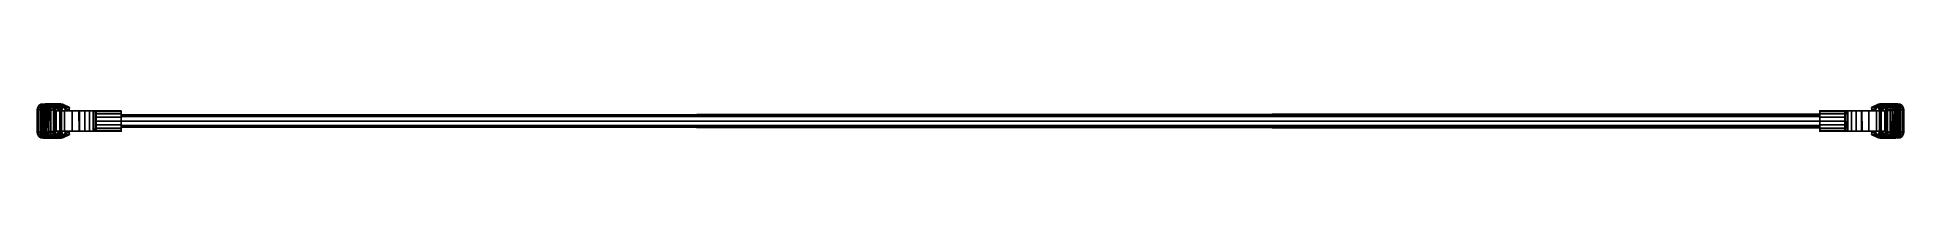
# Model space of a CAD drawing. Header units: millimetres. Extents: x -1130 to 53, y -64 to -42.
import ezdxf

# ---------------------------------------------------------------- set-up
doc = ezdxf.new("R2010")
doc.units = ezdxf.units.MM
doc.layers.add('3D', color=1, linetype='Continuous')

msp = doc.modelspace()

# ---------------------------------------------------------------- linework, layer by layer
at = {"layer": '3D'}
for p, q in [((-1118.2, -42.3, 179.2), (-1127, -42.3, 177)), ((41.2, -42.3, 179.2), (50, -42.3, 177)), ((-1118.2, -63.7, 179.2), (-1127, -63.7, 177)), ((41.2, -63.7, 179.2), (50, -63.7, 177))]:
    msp.add_line(p, q, dxfattribs=at)
for points in [[(-1127.8, -46, 180.2), (-1127.5, -44.5, 180.1), (-1130, -44.5, 176.2), (-1130.3, -46, 176.3)], [(-1130, -44.5, 176.3), (-1130.3, -46, 176.3), (-1130.3, -60, 176.3), (-1130, -61.5, 176.3)], [(-1130.3, -60, 176.3), (-1130.3, -46, 176.3), (-1127.8, -46, 180.2), (-1127.8, -60, 180.2)], [(-1127.5, -44.5, 180.1), (-1127, -43.2, 179.4), (-1129.2, -43.2, 175.9), (-1130, -44.5, 176.2)], [(-1129.2, -62.8, 175.9), (-1129.2, -43.2, 175.9), (-1130, -44.5, 176.3), (-1130, -61.5, 176.3)], [(-1127, -43.2, 179.4), (-1126, -42.3, 178.5), (-1128, -42.3, 175.5), (-1129.2, -43.2, 175.9)], [(-1129.2, -43.2, 175.9), (-1128, -42.3, 175.5), (-1128, -63.7, 175.5), (-1129.2, -62.8, 175.9)], [(-1122.4, -43.2, 163.5), (-1122.7, -43.8, 162.6), (-1128.1, -46, 165.5), (-1127.3, -43.3, 166.3)], [(-1127.2, -62.8, 166.3), (-1128.1, -60, 165.5), (-1128.1, -46, 165.5), (-1127.3, -43.3, 166.3)], [(-1123, -42.3, 178), (-1122.8, -42.3, 176.4), (-1128, -42.3, 175.5), (-1127, -42.3, 177)], [(-1128, -42.3, 175.5), (-1125.4, -42.3, 175.9), (-1125.4, -64, 174.6), (-1128, -63.7, 175.5)], [(-1123.7, -46, 182.8), (-1123.6, -44.5, 182.5), (-1127.5, -44.5, 180.1), (-1127.8, -46, 180.3)], [(-1123, -59.7, 181.7), (-1127.8, -60, 180.3), (-1127.8, -46, 180.3), (-1123.7, -46, 182.8)], [(-1123.6, -44.5, 182.5), (-1123.7, -43.2, 181.6), (-1127, -43.2, 179.4), (-1127.5, -44.5, 180.1)], [(-1127.3, -43.3, 166.3), (-1126.3, -42.3, 167.2), (-1126.3, -63.7, 167.2), (-1127.2, -62.8, 166.3)], [(-1126.3, -42.3, 167.2), (-1122.3, -42.3, 164.8), (-1122.4, -43.2, 163.5), (-1127.3, -43.3, 166.3)], [(-1123.7, -43.2, 181.6), (-1123.1, -42.3, 180.3), (-1126, -42.3, 178.5), (-1127, -43.2, 179.4)], [(-1123, -42.3, 178), (-1123.1, -42.3, 180.3), (-1126, -42.3, 178.5), (-1127, -42.3, 177)], [(-1126.3, -42.3, 167.2), (-1125.2, -42, 168.2), (-1125.2, -64, 168.2), (-1126.3, -63.7, 167.2)], [(-1125.2, -42, 168.2), (-1121.7, -42, 166.2), (-1122.3, -42.3, 164.8), (-1126.3, -42.3, 167.2)], [(-1125.2, -42, 168.2), (-1124.3, -42, 169), (-1124.3, -64, 169), (-1125.2, -64, 168.2)], [(-1124.3, -42, 169), (-1121.7, -42, 167.4), (-1121.7, -42, 166.2), (-1125.2, -42, 168.2)], [(-1121.7, -64, 167.4), (-1124.3, -64, 169), (-1124.3, -42, 169), (-1121.7, -42, 167.4)], [(-1120.9, -43.2, 182.1), (-1120.3, -42.3, 180.9), (-1123.1, -42.3, 180.3), (-1123.7, -43.2, 181.6)], [(-1123.6, -44.5, 182.5), (-1120.3, -44.5, 183), (-1120.9, -43.2, 182.1), (-1123.7, -43.2, 181.6)], [(-1123.7, -46, 182.8), (-1120.3, -46, 183.3), (-1120.3, -44.5, 183), (-1123.6, -44.5, 182.5)], [(-1123, -59.7, 181.7), (-1123.7, -46, 182.8), (-1120.3, -46, 183.3), (-1118.3, -59.5, 183.2)], [(-1118.2, -42.3, 179.2), (-1120.3, -42.3, 180.9), (-1123.1, -42.3, 180.3), (-1123, -42.3, 178)], [(-1120.1, -42.3, 178.8), (-1123, -42.3, 178), (-1122.8, -42.3, 176.4), (-1119.9, -42.2, 176.5)], [(-1119.9, -63.8, 174.9), (-1119.9, -42.2, 176.5), (-1122.8, -42.3, 176.4), (-1122.9, -63.9, 174.5)], [(-1119.3, -43.1, 163.3), (-1122.4, -43.2, 163.5), (-1122.7, -43.8, 162.6), (-1119.6, -43.7, 162.3)], [(-1118.7, -42.3, 164.7), (-1119.3, -43.1, 163.3), (-1122.4, -43.2, 163.5), (-1122.3, -42.3, 164.8)], [(-1118.8, -42, 166.2), (-1118.7, -42.3, 164.7), (-1122.3, -42.3, 164.8), (-1121.7, -42, 166.2)], [(-1121.7, -42, 167.4), (-1118.8, -42, 167.4), (-1118.8, -42, 166.2), (-1121.7, -42, 166.2)], [(-1121.7, -64, 167.4), (-1121.7, -42, 167.4), (-1118.9, -42, 167.4), (-1118.9, -64, 167.4)], [(-1116, -43.2, 181.8), (-1116.1, -42.3, 180.6), (-1120.3, -42.3, 180.9), (-1120.9, -43.2, 182.1)], [(-1120.9, -43.2, 182.1), (-1120.3, -44.5, 183), (-1114.4, -44.7, 182.4), (-1116, -43.2, 181.8)], [(-1114.4, -42.3, 178.5), (-1116.1, -42.3, 180.6), (-1120.4, -42.3, 180.8), (-1114.7, -42.3, 176.7)], [(-1120.3, -46, 183.3), (-1115.2, -46.5, 182.3), (-1114.4, -44.7, 182.4), (-1120.3, -44.5, 183)], [(-1118.3, -59.5, 183.2), (-1120.3, -46, 183.3), (-1118.3, -46.5, 183.2), (-1118.3, -59.5, 183.2)], [(-1114.7, -42.3, 176.7), (-1115, -42.2, 175), (-1119.9, -42.2, 176.5), (-1120.1, -42.3, 178.8)], [(-1114.7, -42.3, 176.7), (-1118.2, -42.3, 179.2), (-1120.1, -42.3, 178.8), (-1114.7, -42.3, 176.7)], [(-1115, -42.2, 175), (-1119.9, -42.2, 176.5), (-1119.9, -63.8, 174.9), (-1115.3, -63.9, 173.5)], [(-1113.5, -43.2, 166), (-1112.9, -44.5, 165.4), (-1119.6, -43.7, 162.3), (-1119.3, -43.1, 163.3)], [(-1112.9, -44.5, 165.4), (-1112.7, -46.5, 165.2), (-1115.2, -46.5, 163.4), (-1119.6, -43.7, 162.3)], [(-1114.4, -42.3, 166.9), (-1113.5, -43.2, 166), (-1119.3, -43.1, 163.3), (-1118.7, -42.3, 164.7)], [(-1118.9, -64, 167.4), (-1118.8, -42, 167.4), (-1115.9, -42, 169.3), (-1115.9, -64, 169.3)], [(-1115.5, -42, 168), (-1115.9, -42, 169.3), (-1118.8, -42, 167.4), (-1118.8, -42, 166.2)], [(-1115.5, -42, 168), (-1114.4, -42.3, 166.9), (-1118.7, -42.3, 164.7), (-1118.8, -42, 166.2)], [(-1115.4, -46.5, 182.2), (-1118.3, -46.5, 183.2), (-1115, -46.5, 182.4), (-1115.4, -46.5, 182.2)], [(-1113.1, -59.5, 181.7), (-1118.3, -59.5, 183.2), (-1118.3, -46.5, 183.2), (-1113.1, -46.5, 181.7)], [(-1116, -43.2, 181.8), (-1109.9, -44.5, 172.7), (-1114.4, -42.3, 178.5), (-1116.1, -42.3, 180.6)], [(-1109.9, -44.5, 172.7), (-1114.4, -44.7, 182.4), (-1116, -43.2, 181.8), (-1109.9, -44.5, 172.7)], [(-1115.9, -42, 169.3), (-1110.9, -44, 173.9), (-1109.9, -44.5, 172.7), (-1115.5, -42, 168)], [(-1110.9, -44, 173.9), (-1114.4, -42.3, 178.5), (-1115.9, -42, 169.3), (-1110.9, -44, 173.9)], [(-1115.9, -42, 169.3), (-1115, -42.2, 175), (-1115, -63.8, 175), (-1115.9, -64, 169.3)], [(-1109.9, -44.5, 172.7), (-1110.3, -46.5, 170), (-1114.4, -42.3, 166.9), (-1115.5, -42, 168)], [(-1114.6, -46.5, 181.7), (-1113.1, -46.5, 181.7), (-1115, -46.5, 182.4), (-1115.4, -46.5, 182.2)], [(-1115.2, -46.5, 182.3), (-1114.4, -44.7, 182.4), (-1109.9, -44.5, 172.7), (-1110.4, -46.5, 176.8)], [(-1094.9, -46.5, 37.2), (-1103.5, -46.5, 37.2), (-1115.2, -46.5, 152.7), (-1094.3, -46.5, 143.7)], [(-1094.3, -46.5, 143.7), (-1093.8, -46.5, 145.9), (-1115.2, -46.5, 154.9), (-1115.2, -46.5, 152.7)], [(-1093.8, -46.5, 145.9), (-1093.5, -46.5, 147.1), (-1115.2, -46.5, 157.3), (-1115.2, -46.5, 154.9)], [(-1093.5, -46.5, 147.1), (-1093.3, -46.5, 148.2), (-1115.2, -46.5, 159.4), (-1115.2, -46.5, 157.3)], [(-1093.3, -46.5, 148.2), (-1093.2, -46.5, 149.4), (-1115.2, -46.5, 160.7), (-1115.2, -46.5, 159.4)], [(-1093.2, -46.5, 149.4), (-1093.1, -46.5, 150.5), (-1115.2, -46.5, 161.6), (-1115.2, -46.5, 160.7)], [(-1093.1, -46.5, 150.5), (-1093, -46.5, 151.6), (-1115.2, -46.5, 162.4), (-1115.2, -46.5, 161.6)], [(-1093, -46.5, 151.6), (-1093, -46.5, 152.7), (-1115.2, -46.5, 163.4), (-1115.2, -46.5, 162.4)], [(-1093, -46.5, 152.7), (-1093.4, -46.5, 158), (-1115.2, -46.5, 163.4)], [(-1093.5, -46.5, 158), (-1094.8, -46.5, 163.2), (-1112.7, -46.5, 165.2), (-1115.2, -46.5, 163.4)], [(-1103.5, -46.5, 37.2), (-1115.2, -46.5, 152.7), (-1115.2, -59.5, 152.7), (-1103.5, -59.5, 37.2)], [(-1115.2, -46.5, 152.7), (-1115.2, -46.5, 154.9), (-1115.2, -59.5, 154.9), (-1115.2, -59.5, 152.7)], [(-1115.2, -46.5, 154.9), (-1115.2, -46.5, 157.3), (-1115.2, -59.5, 157.3), (-1115.2, -59.5, 154.9)], [(-1115.2, -46.5, 157.3), (-1115.2, -46.5, 159.4), (-1115.2, -59.5, 159.4), (-1115.2, -59.5, 157.3)], [(-1115.2, -46.5, 159.4), (-1115.2, -46.5, 160.7), (-1115.2, -59.5, 160.7), (-1115.2, -59.5, 159.4)], [(-1115.2, -46.5, 160.7), (-1115.2, -46.5, 161.6), (-1115.2, -59.5, 161.6), (-1115.2, -59.5, 160.7)], [(-1115.2, -46.5, 161.6), (-1115.2, -46.5, 162.4), (-1115.2, -59.5, 162.4), (-1115.2, -59.5, 161.6)], [(-1093, -46.5, 152.7), (-1093.5, -46.5, 158), (-1115.2, -46.5, 163.4), (-1093, -46.5, 152.7)], [(-1112.7, -46.5, 180.2), (-1108.2, -46.5, 179.4), (-1113.1, -46.5, 181.7), (-1114.6, -46.5, 181.7)], [(-1114.4, -42.3, 166.9), (-1113.5, -43.2, 166), (-1110.3, -46.5, 170), (-1114.4, -42.3, 166.9)], [(-1112.9, -44.5, 165.4), (-1110.3, -46.5, 170), (-1113.5, -43.2, 166), (-1112.9, -44.5, 165.4)], [(-1108.2, -46.5, 179.4), (-1108.2, -59.5, 179.4), (-1113.1, -59.5, 181.7), (-1113.1, -46.5, 181.7)], [(-1110.3, -46.5, 170), (-1112.9, -44.5, 165.4), (-1112.7, -46.5, 165.2), (-1111.1, -46.5, 167.3)], [(-1094.8, -46.5, 163.2), (-1097.1, -46.5, 168.1), (-1111.1, -46.5, 167.3), (-1112.7, -46.5, 165.2)], [(-1103.8, -46.5, 176.3), (-1108.2, -46.5, 179.4), (-1112.7, -46.5, 180.2), (-1110.4, -46.5, 176.8)], [(-1097.1, -46.5, 168.1), (-1100.1, -46.5, 172.5), (-1109.6, -46.5, 172.7), (-1111.1, -46.5, 167.3)], [(-1110.3, -46.5, 170), (-1110.4, -46.5, 176.8), (-1109.9, -44.5, 172.7), (-1110.3, -46.5, 170)], [(-1100.1, -46.5, 172.5), (-1103.8, -46.5, 176.3), (-1110.4, -46.5, 176.8), (-1109.6, -46.5, 172.7)], [(-1103.8, -59.5, 176.3), (-1108.2, -59.5, 179.4), (-1108.2, -46.5, 179.4), (-1103.9, -46.5, 176.3)], [(-1100.1, -59.5, 172.5), (-1103.8, -59.5, 176.3), (-1103.9, -46.5, 176.3), (-1100.1, -46.5, 172.5)], [(-1077, -46.5, 37.2), (-1103.5, -46.5, 37.2), (-1103.5, -59.5, 37.2), (-1077, -59.5, 37.2)], [(-1097.1, -59.5, 168.1), (-1100.1, -59.5, 172.5), (-1100.1, -46.5, 172.5), (-1097.1, -46.5, 168.1)], [(-1094.8, -59.5, 163.2), (-1097.1, -59.5, 168.1), (-1097.1, -46.5, 168.1), (-1094.8, -46.5, 163.2)], [(-1093.4, -59.5, 158), (-1094.8, -59.5, 163.2), (-1094.8, -46.5, 163.2), (-1093.5, -46.5, 158)], [(-1077, -46.5, 143.7), (-1094.3, -46.5, 143.7), (-1094.3, -46.5, 37.2), (-1077, -46.5, 37.2)], [(-1077, -46.5, 143.7), (-1077, -46.9, 146.1), (-1093.7, -47, 146.1), (-1094.3, -46.5, 143.7)], [(-1077, -46.9, 146.1), (-1077, -48.4, 148.3), (-1093.3, -48.4, 148.3), (-1093.7, -47, 146.1)], [(-1093, -59.5, 152.7), (-1093.5, -59.5, 158), (-1093.5, -46.5, 158), (-1093, -46.5, 152.7)], [(-1093.3, -48.3, 148.2), (-1093.2, -49.7, 149.3), (-1093.2, -46.5, 149.3), (-1093.3, -46.5, 148.2)], [(-1093.2, -59.5, 149.4), (-1093.1, -59.5, 150.5), (-1093.1, -46.5, 150.4), (-1093.2, -46.5, 149.3)], [(-1093.1, -59.5, 150.5), (-1093, -59.5, 151.6), (-1093, -46.5, 151.6), (-1093.1, -46.5, 150.4)], [(-1093, -59.5, 151.6), (-1093, -59.5, 152.7), (-1093, -46.5, 152.7), (-1093, -46.5, 151.6)], [(16.8, -46.9, 145.9), (17.3, -46.5, 143.7), (0, -46.5, 143.7), (0, -47, 146.3)], [(17.3, -46.5, 143.7), (0, -46.5, 143.7), (0, -46.5, 37.2), (17.9, -46.5, 37.2)], [(0, -59.5, 37.2), (26.5, -59.5, 37.2), (26.5, -46.5, 37.2), (0, -46.5, 37.2)], [(0, -46.5, 143.8), (0, -48.5, 143.3), (0, -48.5, 37.2), (0, -46.5, 37.2)], [(0, -48.4, 148.3), (0, -47, 146.3), (16.8, -46.9, 145.9), (16.3, -48.4, 148.3)], [(16.1, -46.5, 150.5), (16, -46.5, 151.6), (38.2, -46.5, 162.4), (38.2, -46.5, 161.6)], [(16, -46.5, 151.6), (16, -46.5, 152.7), (38.2, -46.5, 163.4), (38.2, -46.5, 162.4)], [(16, -46.5, 152.7), (16.4, -46.5, 158), (38.2, -46.5, 163.4)], [(16.1, -46.5, 150.5), (16, -46.5, 151.6), (16, -59.5, 151.6), (16.1, -59.5, 150.4)], [(16, -46.5, 151.6), (16, -46.5, 152.7), (16, -59.5, 152.7), (16, -59.5, 151.6)], [(16, -46.5, 152.7), (16.5, -46.5, 158), (16.5, -59.5, 158), (16, -59.5, 152.7)], [(16.2, -46.5, 149.4), (16.1, -46.5, 150.5), (38.2, -46.5, 161.6), (38.2, -46.5, 160.7)], [(16.2, -46.5, 149.4), (16.1, -46.5, 150.5), (16.1, -59.5, 150.4), (16.2, -59.5, 149.3)], [(16.3, -46.5, 148.2), (16.2, -46.5, 149.4), (38.2, -46.5, 160.7), (38.2, -46.5, 159.4)], [(16.3, -46.5, 148.2), (16.2, -46.5, 149.4), (16.2, -50.1, 149.4), (16.3, -48.4, 148.3)], [(16.5, -46.5, 147.1), (16.3, -46.5, 148.2), (38.2, -46.5, 159.4), (38.2, -46.5, 157.3)], [(16.5, -46.5, 147.1), (16.3, -46.5, 148.2), (16.3, -48.4, 148.3), (16.5, -47.6, 147)], [(16.4, -46.5, 158), (17.8, -46.5, 163.2), (17.8, -59.5, 163.2), (16.5, -59.5, 158)], [(16.8, -46.5, 145.9), (16.5, -46.5, 147.1), (38.2, -46.5, 157.3), (38.2, -46.5, 154.9)], [(16.5, -46.5, 158), (17.8, -46.5, 163.2), (35.7, -46.5, 165.2), (38.2, -46.5, 163.4)], [(16.8, -46.5, 145.9), (16.5, -46.5, 147.1), (16.5, -47.6, 147), (16.8, -46.9, 145.9)], [(17.3, -46.5, 143.7), (16.8, -46.5, 145.9), (38.2, -46.5, 154.9), (38.2, -46.5, 152.7)], [(17.3, -46.5, 143.7), (16.8, -46.5, 145.9), (16.8, -46.9, 145.9), (17.3, -46.5, 143.7)], [(17.9, -48.5, 143.2), (17.3, -46.5, 143.7), (17.9, -46.5, 37.2), (17.9, -48.5, 37.2)], [(17.9, -46.5, 37.2), (26.5, -46.5, 37.2), (38.2, -46.5, 152.7), (17.3, -46.5, 143.7)], [(17.8, -46.5, 163.2), (20.1, -46.5, 168.1), (34.1, -46.5, 167.3), (35.7, -46.5, 165.2)], [(17.8, -46.5, 163.2), (20.1, -46.5, 168.1), (20.1, -59.5, 168.1), (17.8, -59.5, 163.2)], [(20.1, -46.5, 168.1), (23.1, -46.5, 172.5), (32.6, -46.5, 172.7), (34.1, -46.5, 167.3)], [(20.1, -46.5, 168.1), (23.1, -46.5, 172.5), (23.1, -59.5, 172.5), (20.1, -59.5, 168.1)], [(23.1, -46.5, 172.5), (26.8, -46.5, 176.3), (33.4, -46.5, 176.8), (32.6, -46.5, 172.7)], [(23.1, -46.5, 172.5), (26.8, -46.5, 176.3), (26.9, -59.5, 176.3), (23.1, -59.5, 172.5)], [(26.5, -59.5, 37.2), (38.2, -59.5, 152.7), (38.2, -46.5, 152.7), (26.5, -46.5, 37.2)], [(26.8, -46.5, 176.3), (31.2, -46.5, 179.4), (35.7, -46.5, 180.2), (33.4, -46.5, 176.8)], [(26.8, -46.5, 176.3), (31.2, -46.5, 179.4), (31.2, -59.5, 179.4), (26.9, -59.5, 176.3)], [(35.7, -46.5, 180.2), (31.2, -46.5, 179.4), (36.1, -46.5, 181.7), (37.6, -46.5, 181.7)], [(31.2, -59.5, 179.4), (31.2, -46.5, 179.4), (36.1, -46.5, 181.7), (36.1, -59.5, 181.7)], [(38.5, -42, 168), (32.9, -44.5, 172.7), (33.9, -44, 174), (38.9, -42, 169.3)], [(38.5, -42, 168), (37.5, -42.3, 166.9), (33.3, -46.5, 170), (32.9, -44.5, 172.7)], [(39.1, -42.3, 180.6), (37.4, -42.3, 178.5), (32.9, -44.5, 172.7), (39, -43.2, 181.8)], [(32.9, -44.5, 172.7), (39, -43.2, 181.8), (37.4, -44.7, 182.4), (32.9, -44.5, 172.7)], [(33.4, -46.5, 176.8), (32.9, -44.5, 172.7), (37.4, -44.7, 182.4), (38.2, -46.5, 182.3)], [(33.3, -46.5, 170), (32.9, -44.5, 172.7), (33.4, -46.5, 176.8), (33.3, -46.5, 170)], [(37.5, -42.3, 166.9), (33.3, -46.5, 170), (36.5, -43.2, 166), (37.5, -42.3, 166.9)], [(35.9, -44.5, 165.4), (36.5, -43.2, 166), (33.3, -46.5, 170), (35.9, -44.5, 165.4)], [(34.1, -46.5, 167.3), (35.7, -46.5, 165.2), (35.9, -44.5, 165.4), (33.3, -46.5, 170)], [(33.9, -44, 174), (38.9, -42, 169.3), (37.4, -42.3, 178.5), (33.9, -44, 174)], [(42.6, -43.7, 162.3), (38.2, -46.5, 163.4), (35.7, -46.5, 165.2), (35.9, -44.5, 165.4)], [(42.3, -43.1, 163.3), (42.6, -43.7, 162.3), (35.9, -44.5, 165.4), (36.5, -43.2, 166)], [(37.6, -46.5, 181.7), (36.1, -46.5, 181.7), (38, -46.5, 182.4), (38.4, -46.5, 182.2)], [(36.1, -46.5, 181.7), (41.3, -46.5, 183.2), (41.3, -59.5, 183.2), (36.1, -59.5, 181.7)], [(41.7, -42.3, 164.7), (42.3, -43.1, 163.3), (36.5, -43.2, 166), (37.5, -42.3, 166.9)], [(37.7, -42.3, 176.7), (43.3, -42.3, 180.9), (39.1, -42.3, 180.6), (37.4, -42.3, 178.5)], [(39, -43.2, 181.8), (37.4, -44.7, 182.4), (43.3, -44.5, 183), (43.9, -43.2, 182.1)], [(43.3, -44.5, 183), (37.4, -44.7, 182.4), (38.2, -46.5, 182.3), (43.3, -46, 183.3)], [(41.8, -42, 166.2), (41.7, -42.3, 164.7), (37.5, -42.3, 166.9), (38.5, -42, 168)], [(43.1, -42.2, 178.8), (42.9, -42.2, 177.2), (38, -42.2, 175), (37.7, -42.3, 176.7)], [(37.7, -42.3, 176.7), (43.1, -42.2, 178.8), (41.2, -42.3, 179.2), (37.7, -42.3, 176.7)], [(38.9, -64, 169.3), (38, -63.8, 175), (38, -42.2, 175), (38.9, -42, 169.3)], [(38, -63.8, 175), (42.9, -63.8, 176.5), (42.9, -42.2, 174.9), (38.3, -42.1, 173.5)], [(42.9, -42.2, 177.2), (42.9, -42.2, 174.9), (38.3, -42.1, 173.5), (38, -42.2, 175)], [(38.4, -46.5, 182.2), (41.3, -46.5, 183.2), (38, -46.5, 182.4), (38.4, -46.5, 182.2)], [(38.2, -59.5, 152.7), (38.2, -59.5, 154.9), (38.2, -46.5, 154.9), (38.2, -46.5, 152.7)], [(38.2, -59.5, 154.9), (38.2, -59.5, 157.3), (38.2, -46.5, 157.3), (38.2, -46.5, 154.9)], [(38.2, -59.5, 157.3), (38.2, -59.5, 159.4), (38.2, -46.5, 159.4), (38.2, -46.5, 157.3)], [(38.2, -59.5, 159.4), (38.2, -59.5, 160.7), (38.2, -46.5, 160.7), (38.2, -46.5, 159.4)], [(38.2, -59.5, 160.7), (38.2, -59.5, 161.6), (38.2, -46.5, 161.6), (38.2, -46.5, 160.7)], [(38.2, -59.5, 161.6), (38.2, -59.5, 162.4), (38.2, -46.5, 162.4), (38.2, -46.5, 161.6)], [(41.8, -42, 166.2), (41.9, -42, 167.4), (38.9, -42, 169.3), (38.5, -42, 168)], [(41.9, -42, 167.4), (41.8, -64, 167.4), (38.9, -64, 169.3), (38.9, -42, 169.3)], [(43.9, -43.2, 182.1), (43.3, -42.3, 180.9), (39.1, -42.3, 180.6), (39, -43.2, 181.8)], [(46, -42.3, 178), (46.1, -42.3, 180.4), (43.3, -42.3, 180.9), (41.2, -42.3, 179.2)], [(46, -46.3, 181.7), (46.7, -60, 182.8), (43.3, -60, 183.3), (41.3, -46.5, 183.2)], [(41.3, -46.5, 183.2), (43.3, -60, 183.3), (41.3, -59.5, 183.2), (41.3, -46.5, 183.2)], [(44.7, -42, 166.2), (45.3, -42.3, 164.8), (41.7, -42.3, 164.7), (41.8, -42, 166.2)], [(45.3, -42.3, 164.8), (45.4, -43.2, 163.5), (42.3, -43.1, 163.3), (41.7, -42.3, 164.7)], [(44.7, -42, 166.2), (41.8, -42, 166.2), (41.9, -42, 167.4), (44.7, -42, 167.4)], [(44.7, -42, 167.4), (44.7, -64, 167.4), (41.9, -64, 167.4), (41.9, -42, 167.4)], [(42.6, -43.7, 162.3), (45.7, -43.7, 162.6), (45.4, -43.2, 163.5), (42.3, -43.1, 163.3)], [(42.9, -42.2, 174.9), (42.9, -63.8, 176.5), (45.8, -63.7, 176.4), (45.9, -42.1, 174.5)], [(45.8, -42.1, 174.5), (45.8, -42.2, 176.4), (42.9, -42.2, 177.2), (42.9, -42.2, 174.9)], [(42.9, -42.2, 177.2), (45.8, -42.2, 176.4), (46, -42.3, 178), (43.1, -42.2, 178.8)], [(46.7, -43.2, 181.6), (46.1, -42.3, 180.4), (43.3, -42.3, 180.9), (43.9, -43.2, 182.1)], [(46.7, -43.2, 181.6), (43.9, -43.2, 182.1), (43.3, -44.5, 183), (46.6, -44.5, 182.5)], [(46.6, -44.5, 182.5), (43.3, -44.5, 183), (43.3, -46, 183.3), (46.7, -46, 182.8)], [(48.2, -42, 168.2), (44.7, -42, 166.2), (44.7, -42, 167.4), (47.3, -42, 169)], [(49.3, -42.3, 167.2), (48.2, -42, 168.2), (44.7, -42, 166.2), (45.3, -42.3, 164.8)], [(44.7, -42, 167.4), (47.3, -42, 169), (47.3, -64, 169), (44.7, -64, 167.4)], [(50.3, -43.3, 166.3), (45.4, -43.2, 163.5), (45.3, -42.3, 164.8), (49.3, -42.3, 167.2)], [(50.3, -43.3, 166.3), (51.1, -45.9, 165.5), (45.7, -43.7, 162.6), (45.4, -43.2, 163.5)], [(47.8, -42.3, 176), (45.8, -42.2, 176.4), (45.8, -42.1, 174.5), (48.4, -42, 174.6)], [(50, -42.3, 177), (51, -42.3, 175.5), (45.8, -42.2, 176.4), (46, -42.3, 178)], [(50, -42.3, 177), (49, -42.3, 178.5), (46.1, -42.3, 180.4), (46, -42.3, 178)], [(46, -46.3, 181.7), (50.8, -46, 180.3), (50.8, -60, 180.3), (46.7, -60, 182.8)], [(50, -43.2, 179.4), (49, -42.3, 178.5), (46.1, -42.3, 180.4), (46.7, -43.2, 181.6)], [(50.5, -44.5, 180.1), (50, -43.2, 179.4), (46.7, -43.2, 181.6), (46.6, -44.5, 182.5)], [(50.8, -46, 180.3), (50.5, -44.5, 180.1), (46.6, -44.5, 182.5), (46.7, -46, 182.8)], [(48.2, -64, 168.2), (47.3, -64, 169), (47.3, -42, 169), (48.2, -42, 168.2)], [(47.8, -42.3, 176), (48, -42, 177.4), (49.5, -42, 175), (48.4, -42, 174.6)], [(51, -42.3, 175.5), (49.5, -42, 175), (48, -42, 177.4), (49, -42.3, 178.5)], [(49.3, -63.7, 167.2), (48.2, -64, 168.2), (48.2, -42, 168.2), (49.3, -42.3, 167.2)], [(51, -63.7, 175.5), (48.4, -63.7, 175.9), (48.4, -42, 174.6), (51, -42.3, 175.5)], [(52.2, -43.2, 175.9), (51, -42.3, 175.5), (49, -42.3, 178.5), (50, -43.2, 179.4)], [(52.2, -43.2, 176), (51, -42.3, 175.5), (49, -42.3, 178.5), (50, -43.2, 179.4)], [(50.3, -62.7, 166.3), (49.3, -63.7, 167.2), (49.3, -42.3, 167.2), (50.2, -43.2, 166.3)], [(53, -44.5, 176.3), (52.2, -43.2, 175.9), (49.9, -43.2, 179.4), (50.5, -44.4, 180)], [(50.2, -43.2, 166.3), (51.1, -46, 165.5), (51.1, -60, 165.5), (50.3, -62.7, 166.3)], [(50.8, -46, 180.3), (50.6, -44.4, 180), (53, -44.5, 176.3), (53.3, -46, 176.3)], [(53.3, -46, 176.3), (53.3, -60, 176.3), (50.8, -60, 180.2), (50.8, -46, 180.2)], [(52.2, -62.8, 175.9), (51, -63.7, 175.5), (51, -42.3, 175.5), (52.2, -43.2, 175.9)], [(52.2, -43.2, 175.9), (52.2, -62.8, 175.9), (53, -61.5, 176.3), (53, -44.5, 176.3)], [(53, -61.5, 176.3), (53.3, -60, 176.3), (53.3, -46, 176.3), (53, -44.5, 176.3)], [(-1094.9, -57.5, 143.2), (-1094.3, -59.5, 143.7), (-1094.9, -59.5, 37.2), (-1094.9, -57.5, 37.2)], [(-1093.8, -59.1, 145.9), (-1094.3, -59.5, 143.7), (-1077, -59.5, 143.7), (-1077, -59, 146.3)], [(-1094.3, -59.5, 143.7), (-1093.8, -59.5, 145.9), (-1093.8, -59.1, 145.9), (-1094.3, -59.5, 143.7)], [(-1077, -57.6, 148.3), (-1077, -59, 146.3), (-1093.8, -59.1, 145.9), (-1093.3, -57.6, 148.3)], [(-1093.8, -59.5, 145.9), (-1093.5, -59.5, 147.1), (-1093.5, -58.4, 147), (-1093.8, -59.1, 145.9)], [(-1093.5, -59.5, 147.1), (-1093.3, -59.5, 148.2), (-1093.3, -57.6, 148.3), (-1093.5, -58.4, 147)], [(-1077, -48.4, 148.3), (-1077, -50.6, 149.8), (-1093.1, -50.6, 149.8), (-1093.3, -48.4, 148.3)], [(-1093.1, -55.4, 149.8), (-1093.3, -57.6, 148.3), (-1077, -57.6, 148.3), (-1077, -55.4, 149.7)], [(-1093.3, -59.5, 148.2), (-1093.2, -59.5, 149.4), (-1093.2, -55.9, 149.4), (-1093.3, -57.6, 148.3)], [(-1077, -50.6, 149.8), (-1077, -53, 150.2), (-1093.1, -53, 150.2), (-1093.1, -50.6, 149.8)], [(-1077, -53, 150.2), (-1077, -55.4, 149.7), (-1093.1, -55.4, 149.8), (-1093.1, -53, 150.2)], [(-1077, -49, 37.2), (-1077, -57, 37.2), (17.7, -57.6, 37.2), (17.8, -48.5, 37.2)], [(0, -50.2, 146.4), (0, -49.1, 143.5), (-1077, -49, 143.6), (-1077, -50.2, 146.4)], [(0, -49, 143.6), (0, -49, 37.3), (-1077, -49, 37.2), (-1077, -49, 143.6)], [(-1077, -49, 143.6), (-1077, -57, 143.6), (-1077, -57, 37.2), (-1077, -49, 37.2)], [(-1077, -53, 147.6), (-1077, -50.2, 146.4), (0, -50.2, 146.4), (0, -53, 147.6)], [(-1077, -55.7, 146.5), (-1077, -53, 147.6), (0, -53, 147.6), (0, -55.8, 146.4)], [(-1077, -57, 143.6), (-1077, -55.8, 146.5), (0, -55.8, 146.4), (0, -57, 143.6)], [(-1077, -57, 37.2), (-1077, -57, 143.6), (0, -57, 143.6), (0, -57, 37.2)], [(16.1, -50.6, 149.8), (16.3, -48.4, 148.3), (0, -48.4, 148.3), (0, -50.6, 149.7)], [(0, -53, 150.2), (0, -50.6, 149.7), (16.1, -50.6, 149.8), (16.1, -53, 150.2)], [(0, -55.4, 149.8), (0, -53, 150.2), (16.1, -53, 150.2), (16.1, -55.4, 149.8)], [(0, -57.6, 148.3), (0, -55.4, 149.8), (16.1, -55.4, 149.8), (16.3, -57.6, 148.3)], [(0, -59.5, 37.2), (0, -57.5, 37.2), (0, -57.5, 143.2), (0, -59.5, 143.7)], [(0, -59.1, 146.1), (0, -57.6, 148.3), (16.3, -57.6, 148.3), (16.7, -59, 146.1)], [(0, -59.5, 143.7), (0, -59.1, 146.1), (16.7, -59, 146.1), (17.3, -59.5, 143.7)], [(16.3, -57.7, 148.2), (16.2, -56.3, 149.3), (16.2, -59.5, 149.3), (16.3, -59.5, 148.2)], [(-1127.8, -60, 180.3), (-1127.6, -61.6, 180), (-1130, -61.5, 176.3), (-1130.3, -60, 176.3)], [(-1130, -61.5, 176.3), (-1129.2, -62.8, 175.9), (-1126.9, -62.8, 179.4), (-1127.5, -61.6, 180)], [(-1129.2, -62.8, 175.9), (-1128, -63.7, 175.5), (-1126, -63.7, 178.5), (-1127, -62.8, 179.4)], [(-1129.2, -62.8, 176), (-1128, -63.7, 175.5), (-1126, -63.7, 178.5), (-1127, -62.8, 179.4)], [(-1127.3, -62.7, 166.3), (-1128.1, -60.1, 165.5), (-1122.7, -62.3, 162.6), (-1122.4, -62.8, 163.5)], [(-1128, -63.7, 175.5), (-1126.5, -64, 175), (-1125, -64, 177.4), (-1126, -63.7, 178.5)], [(-1127, -63.7, 177), (-1128, -63.7, 175.5), (-1122.8, -63.8, 176.4), (-1123, -63.7, 178)], [(-1127.8, -60, 180.3), (-1127.5, -61.5, 180.1), (-1123.6, -61.5, 182.5), (-1123.7, -60, 182.8)], [(-1127.5, -61.5, 180.1), (-1127, -62.8, 179.4), (-1123.7, -62.8, 181.6), (-1123.6, -61.5, 182.5)], [(-1127.3, -62.7, 166.3), (-1122.4, -62.8, 163.5), (-1122.3, -63.7, 164.8), (-1126.3, -63.7, 167.2)], [(-1127, -62.8, 179.4), (-1126, -63.7, 178.5), (-1123.1, -63.7, 180.4), (-1123.7, -62.8, 181.6)], [(-1127, -63.7, 177), (-1126, -63.7, 178.5), (-1123.1, -63.7, 180.4), (-1123, -63.7, 178)], [(-1124.8, -63.7, 176), (-1125, -64, 177.4), (-1126.5, -64, 175), (-1125.4, -64, 174.6)], [(-1126.3, -63.7, 167.2), (-1125.2, -64, 168.2), (-1121.7, -64, 166.2), (-1122.3, -63.7, 164.8)], [(-1124.8, -63.7, 176), (-1122.8, -63.8, 176.4), (-1122.8, -63.9, 174.5), (-1125.4, -64, 174.6)], [(-1125.2, -64, 168.2), (-1121.7, -64, 166.2), (-1121.7, -64, 167.4), (-1124.3, -64, 169)], [(-1123.6, -61.5, 182.5), (-1120.3, -61.5, 183), (-1120.3, -60, 183.3), (-1123.7, -60, 182.8)], [(-1123.7, -62.8, 181.6), (-1120.9, -62.8, 182.1), (-1120.3, -61.5, 183), (-1123.6, -61.5, 182.5)], [(-1123.7, -62.8, 181.6), (-1123.1, -63.7, 180.4), (-1120.3, -63.7, 180.9), (-1120.9, -62.8, 182.1)], [(-1123, -63.7, 178), (-1123.1, -63.7, 180.4), (-1120.3, -63.7, 180.9), (-1118.2, -63.7, 179.2)], [(-1119.9, -63.8, 177.2), (-1122.8, -63.8, 176.4), (-1123, -63.7, 178), (-1120.1, -63.8, 178.8)], [(-1122.8, -63.9, 174.5), (-1122.8, -63.8, 176.4), (-1119.9, -63.8, 177.2), (-1119.9, -63.8, 174.9)], [(-1119.6, -62.3, 162.3), (-1122.7, -62.3, 162.6), (-1122.4, -62.8, 163.5), (-1119.3, -62.9, 163.3)], [(-1122.3, -63.7, 164.8), (-1122.4, -62.8, 163.5), (-1119.3, -62.9, 163.3), (-1118.7, -63.7, 164.7)], [(-1121.7, -64, 166.2), (-1122.3, -63.7, 164.8), (-1118.7, -63.7, 164.7), (-1118.8, -64, 166.2)], [(-1121.7, -64, 166.2), (-1118.8, -64, 166.2), (-1118.9, -64, 167.4), (-1121.7, -64, 167.4)], [(-1116, -62.8, 181.8), (-1114.4, -61.3, 182.4), (-1120.3, -61.5, 183), (-1120.9, -62.8, 182.1)], [(-1120.9, -62.8, 182.1), (-1120.3, -63.7, 180.9), (-1116.1, -63.7, 180.6), (-1116, -62.8, 181.8)], [(-1120.3, -61.5, 183), (-1114.4, -61.3, 182.4), (-1115.2, -59.5, 182.3), (-1120.3, -60, 183.3)], [(-1114.7, -63.7, 176.7), (-1120.3, -63.7, 180.9), (-1116.1, -63.7, 180.6), (-1114.4, -63.7, 178.5)], [(-1120.1, -63.8, 178.8), (-1119.9, -63.8, 177.2), (-1115, -63.8, 175), (-1114.7, -63.7, 176.7)], [(-1114.7, -63.7, 176.7), (-1120.1, -63.8, 178.8), (-1118.2, -63.7, 179.2), (-1114.7, -63.7, 176.7)], [(-1119.9, -63.8, 177.2), (-1119.9, -63.8, 174.9), (-1115.3, -63.9, 173.5), (-1115, -63.8, 175)], [(-1119.6, -62.3, 162.3), (-1115.2, -59.5, 163.4), (-1112.7, -59.5, 165.2), (-1112.9, -61.5, 165.4)], [(-1119.3, -62.9, 163.3), (-1119.6, -62.3, 162.3), (-1112.9, -61.5, 165.4), (-1113.5, -62.8, 166)], [(-1118.7, -63.7, 164.7), (-1119.3, -62.9, 163.3), (-1113.5, -62.8, 166), (-1114.5, -63.7, 166.9)], [(-1118.8, -64, 166.2), (-1118.9, -64, 167.4), (-1115.9, -64, 169.3), (-1115.5, -64, 168)], [(-1118.8, -64, 166.2), (-1118.7, -63.7, 164.7), (-1114.5, -63.7, 166.9), (-1115.5, -64, 168)], [(-1115.4, -59.5, 182.2), (-1118.3, -59.5, 183.2), (-1115, -59.5, 182.4), (-1115.4, -59.5, 182.2)], [(-1116.1, -63.7, 180.6), (-1114.4, -63.7, 178.5), (-1109.9, -61.5, 172.7), (-1116, -62.8, 181.8)], [(-1109.9, -61.5, 172.7), (-1116, -62.8, 181.8), (-1114.4, -61.3, 182.4), (-1109.9, -61.5, 172.7)], [(-1115.5, -64, 168), (-1109.9, -61.5, 172.7), (-1110.9, -62, 174), (-1115.9, -64, 169.3)], [(-1110.9, -62, 174), (-1115.9, -64, 169.3), (-1114.4, -63.7, 178.5), (-1110.9, -62, 174)], [(-1115.5, -64, 168), (-1114.5, -63.7, 166.9), (-1110.3, -59.5, 170), (-1109.9, -61.5, 172.7)], [(-1114.6, -59.5, 181.7), (-1113.1, -59.5, 181.7), (-1115, -59.5, 182.4), (-1115.4, -59.5, 182.2)], [(-1094.9, -59.5, 37.2), (-1103.5, -59.5, 37.2), (-1115.2, -59.5, 152.7), (-1094.3, -59.5, 143.7)], [(-1094.3, -59.5, 143.7), (-1093.8, -59.5, 145.9), (-1115.2, -59.5, 154.9), (-1115.2, -59.5, 152.7)], [(-1093.8, -59.5, 145.9), (-1093.5, -59.5, 147.1), (-1115.2, -59.5, 157.3), (-1115.2, -59.5, 154.9)], [(-1093.5, -59.5, 147.1), (-1093.3, -59.5, 148.2), (-1115.2, -59.5, 159.4), (-1115.2, -59.5, 157.3)], [(-1093.3, -59.5, 148.2), (-1093.2, -59.5, 149.4), (-1115.2, -59.5, 160.7), (-1115.2, -59.5, 159.4)], [(-1093.2, -59.5, 149.4), (-1093.1, -59.5, 150.5), (-1115.2, -59.5, 161.6), (-1115.2, -59.5, 160.7)], [(-1093.1, -59.5, 150.5), (-1093, -59.5, 151.6), (-1115.2, -59.5, 162.4), (-1115.2, -59.5, 161.6)], [(-1093, -59.5, 151.6), (-1093, -59.5, 152.7), (-1115.2, -59.5, 163.4), (-1115.2, -59.5, 162.4)], [(-1093, -59.5, 152.7), (-1093.4, -59.5, 158), (-1115.2, -59.5, 163.4)], [(-1093.5, -59.5, 158), (-1094.8, -59.5, 163.2), (-1112.7, -59.5, 165.2), (-1115.2, -59.5, 163.4)], [(-1110.4, -59.5, 176.8), (-1109.9, -61.5, 172.7), (-1114.4, -61.3, 182.4), (-1115.2, -59.5, 182.3)], [(-1112.7, -59.5, 180.2), (-1108.2, -59.5, 179.4), (-1113.1, -59.5, 181.7), (-1114.6, -59.5, 181.7)], [(-1114.5, -63.7, 166.9), (-1110.3, -59.5, 170), (-1113.5, -62.8, 166), (-1114.5, -63.7, 166.9)], [(-1112.9, -61.5, 165.4), (-1113.5, -62.8, 166), (-1110.3, -59.5, 170), (-1112.9, -61.5, 165.4)], [(-1111.1, -59.5, 167.3), (-1112.7, -59.5, 165.2), (-1112.9, -61.5, 165.4), (-1110.3, -59.5, 170)], [(-1094.8, -59.5, 163.2), (-1097.1, -59.5, 168.1), (-1111.1, -59.5, 167.3), (-1112.7, -59.5, 165.2)], [(-1103.8, -59.5, 176.3), (-1108.2, -59.5, 179.4), (-1112.7, -59.5, 180.2), (-1110.4, -59.5, 176.8)], [(-1097.1, -59.5, 168.1), (-1100.1, -59.5, 172.5), (-1109.6, -59.5, 172.7), (-1111.1, -59.5, 167.3)], [(-1100.1, -59.5, 172.5), (-1103.8, -59.5, 176.3), (-1110.4, -59.5, 176.8), (-1109.6, -59.5, 172.7)], [(-1110.3, -59.5, 170), (-1109.9, -61.5, 172.7), (-1110.4, -59.5, 176.8), (-1110.3, -59.5, 170)], [(-1094.3, -59.5, 143.7), (-1077, -59.5, 143.7), (-1077, -59.5, 37.2), (-1094.9, -59.5, 37.2)], [(0, -59.5, 143.7), (17.3, -59.5, 143.7), (17.3, -59.5, 37.2), (0, -59.5, 37.2)], [(16.1, -59.5, 150.5), (16, -59.5, 151.6), (38.2, -59.5, 162.4), (38.2, -59.5, 161.6)], [(16, -59.5, 151.6), (16, -59.5, 152.7), (38.2, -59.5, 163.4), (38.2, -59.5, 162.4)], [(16, -59.5, 152.7), (16.4, -59.5, 158), (38.2, -59.5, 163.4)], [(16, -59.5, 152.7), (16.5, -59.5, 158), (38.2, -59.5, 163.4), (16, -59.5, 152.7)], [(16.2, -59.5, 149.4), (16.1, -59.5, 150.5), (38.2, -59.5, 161.6), (38.2, -59.5, 160.7)], [(16.3, -59.5, 148.2), (16.2, -59.5, 149.4), (38.2, -59.5, 160.7), (38.2, -59.5, 159.4)], [(16.5, -59.5, 147.1), (16.3, -59.5, 148.2), (38.2, -59.5, 159.4), (38.2, -59.5, 157.3)], [(16.8, -59.5, 145.9), (16.5, -59.5, 147.1), (38.2, -59.5, 157.3), (38.2, -59.5, 154.9)], [(16.5, -59.5, 158), (17.8, -59.5, 163.2), (35.7, -59.5, 165.2), (38.2, -59.5, 163.4)], [(17.3, -59.5, 143.7), (16.8, -59.5, 145.9), (38.2, -59.5, 154.9), (38.2, -59.5, 152.7)], [(17.9, -59.5, 37.2), (26.5, -59.5, 37.2), (38.2, -59.5, 152.7), (17.3, -59.5, 143.7)], [(17.8, -59.5, 163.2), (20.1, -59.5, 168.1), (34.1, -59.5, 167.3), (35.7, -59.5, 165.2)], [(20.1, -59.5, 168.1), (23.1, -59.5, 172.5), (32.6, -59.5, 172.7), (34.1, -59.5, 167.3)], [(23.1, -59.5, 172.5), (26.8, -59.5, 176.3), (33.4, -59.5, 176.8), (32.6, -59.5, 172.7)], [(26.8, -59.5, 176.3), (31.2, -59.5, 179.4), (35.7, -59.5, 180.2), (33.4, -59.5, 176.8)], [(35.7, -59.5, 180.2), (31.2, -59.5, 179.4), (36.1, -59.5, 181.7), (37.6, -59.5, 181.7)], [(38.2, -59.5, 182.3), (37.4, -61.3, 182.4), (32.9, -61.5, 172.7), (33.4, -59.5, 176.8)], [(32.9, -61.5, 172.7), (33.3, -59.5, 170), (37.4, -63.7, 166.9), (38.5, -64, 168)], [(33.3, -59.5, 170), (33.4, -59.5, 176.8), (32.9, -61.5, 172.7), (33.3, -59.5, 170)], [(32.9, -61.5, 172.7), (37.4, -61.3, 182.4), (39, -62.8, 181.8), (32.9, -61.5, 172.7)], [(39, -62.8, 181.8), (32.9, -61.5, 172.7), (37.4, -63.7, 178.5), (39.1, -63.7, 180.6)], [(38.9, -64, 169.3), (33.9, -62, 173.9), (32.9, -61.5, 172.7), (38.5, -64, 168)], [(37.4, -63.7, 166.9), (36.5, -62.8, 166), (33.3, -59.5, 170), (37.4, -63.7, 166.9)], [(33.3, -59.5, 170), (35.9, -61.5, 165.4), (35.7, -59.5, 165.2), (34.1, -59.5, 167.3)], [(35.9, -61.5, 165.4), (33.3, -59.5, 170), (36.5, -62.8, 166), (35.9, -61.5, 165.4)], [(33.9, -62, 173.9), (37.4, -63.7, 178.5), (38.9, -64, 169.3), (33.9, -62, 173.9)], [(35.9, -61.5, 165.4), (35.7, -59.5, 165.2), (38.2, -59.5, 163.4), (42.6, -62.3, 162.3)], [(36.5, -62.8, 166), (35.9, -61.5, 165.4), (42.6, -62.3, 162.3), (42.3, -62.9, 163.3)], [(37.6, -59.5, 181.7), (36.1, -59.5, 181.7), (38, -59.5, 182.4), (38.4, -59.5, 182.2)], [(37.4, -63.7, 166.9), (36.5, -62.8, 166), (42.3, -62.9, 163.3), (41.7, -63.7, 164.7)], [(43.3, -60, 183.3), (38.2, -59.5, 182.3), (37.4, -61.3, 182.4), (43.3, -61.5, 183)], [(43.9, -62.8, 182.1), (43.3, -61.5, 183), (37.4, -61.3, 182.4), (39, -62.8, 181.8)], [(38.5, -64, 168), (37.4, -63.7, 166.9), (41.7, -63.7, 164.7), (41.8, -64, 166.2)], [(37.4, -63.7, 178.5), (39.1, -63.7, 180.6), (43.4, -63.7, 180.8), (37.7, -63.7, 176.7)], [(37.7, -63.7, 176.7), (38, -63.8, 175), (42.9, -63.8, 176.5), (43.1, -63.7, 178.8)], [(37.7, -63.7, 176.7), (41.2, -63.7, 179.2), (43.1, -63.7, 178.8), (37.7, -63.7, 176.7)], [(38.4, -59.5, 182.2), (41.3, -59.5, 183.2), (38, -59.5, 182.4), (38.4, -59.5, 182.2)], [(38.5, -64, 168), (38.9, -64, 169.3), (41.8, -64, 167.4), (41.8, -64, 166.2)], [(39, -62.8, 181.8), (39.1, -63.7, 180.6), (43.3, -63.7, 180.9), (43.9, -62.8, 182.1)], [(41.2, -63.7, 179.2), (43.3, -63.7, 180.9), (46.1, -63.7, 180.3), (46, -63.7, 178)], [(41.7, -63.7, 164.7), (42.3, -62.9, 163.3), (45.4, -62.8, 163.5), (45.3, -63.7, 164.8)], [(41.8, -64, 166.2), (41.7, -63.7, 164.7), (45.3, -63.7, 164.8), (44.7, -64, 166.2)], [(44.7, -64, 167.4), (41.8, -64, 167.4), (41.8, -64, 166.2), (44.7, -64, 166.2)], [(42.3, -62.9, 163.3), (45.4, -62.8, 163.5), (45.7, -62.2, 162.6), (42.6, -62.3, 162.3)], [(43.1, -63.7, 178.8), (46, -63.7, 178), (45.8, -63.7, 176.4), (42.9, -63.8, 176.5)], [(46.7, -60, 182.8), (43.3, -60, 183.3), (43.3, -61.5, 183), (46.6, -61.5, 182.5)], [(46.6, -61.5, 182.5), (43.3, -61.5, 183), (43.9, -62.8, 182.1), (46.7, -62.8, 181.6)], [(43.9, -62.8, 182.1), (43.3, -63.7, 180.9), (46.1, -63.7, 180.3), (46.7, -62.8, 181.6)], [(48.2, -64, 168.2), (44.7, -64, 166.2), (45.3, -63.7, 164.8), (49.3, -63.7, 167.2)], [(47.3, -64, 169), (44.7, -64, 167.4), (44.7, -64, 166.2), (48.2, -64, 168.2)], [(49.3, -63.7, 167.2), (45.3, -63.7, 164.8), (45.4, -62.8, 163.5), (50.3, -62.7, 166.3)], [(45.4, -62.8, 163.5), (45.7, -62.2, 162.6), (51.1, -60, 165.5), (50.3, -62.7, 166.3)], [(46, -63.7, 178), (45.8, -63.7, 176.4), (51, -63.7, 175.5), (50, -63.7, 177)], [(46, -63.7, 178), (46.1, -63.7, 180.3), (49, -63.7, 178.5), (50, -63.7, 177)], [(46.7, -62.8, 181.6), (46.1, -63.7, 180.3), (49, -63.7, 178.5), (50, -62.8, 179.4)], [(46.7, -60, 182.8), (46.6, -61.5, 182.5), (50.5, -61.5, 180.1), (50.8, -60, 180.3)], [(46.6, -61.5, 182.5), (46.7, -62.8, 181.6), (50, -62.8, 179.4), (50.5, -61.5, 180.1)], [(50, -62.8, 179.4), (49, -63.7, 178.5), (51, -63.7, 175.5), (52.2, -62.8, 175.9)], [(50.5, -61.5, 180.1), (50, -62.8, 179.4), (52.2, -62.8, 175.9), (53, -61.5, 176.2)], [(50.8, -60, 180.2), (50.5, -61.5, 180.1), (53, -61.5, 176.2), (53.3, -60, 176.3)]]:
    msp.add_3dface(points, dxfattribs=at)

doc.saveas('drawing.dxf')
